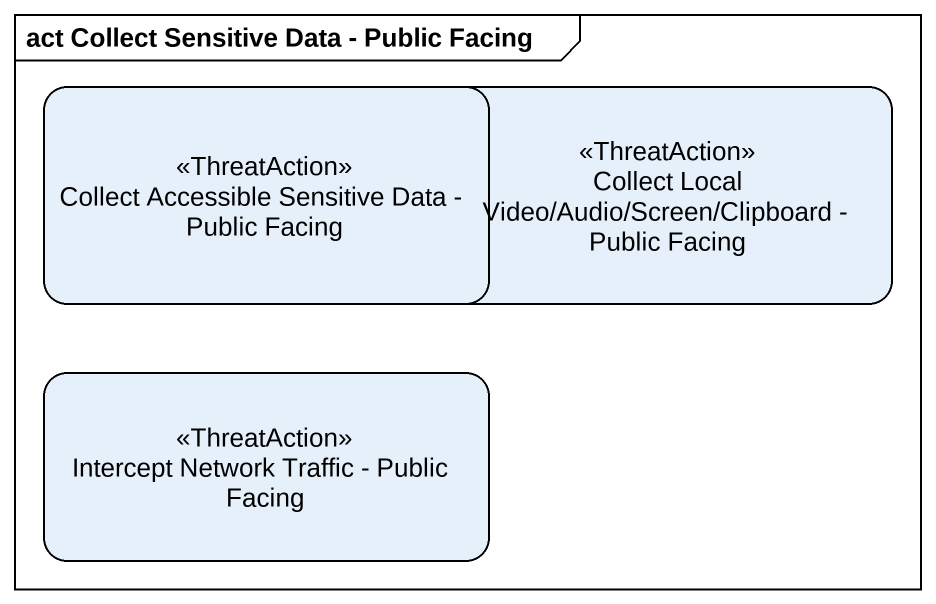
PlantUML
@startuml
mainframe act Collect Sensitive Data - Public Facing
hide empty description
state "Collect Accessible Sensitive Data - Public Facing" as Collect_Accessible <<ThreatAction>>
state "Collect Local Video/Audio/Screen/Clipboard - Public Facing" as Collect_Local_Video_Audio <<ThreatAction>>
state "Intercept Network Traffic - Public Facing" as Intercept_Network_Traffic <<ThreatAction>>
@enduml
